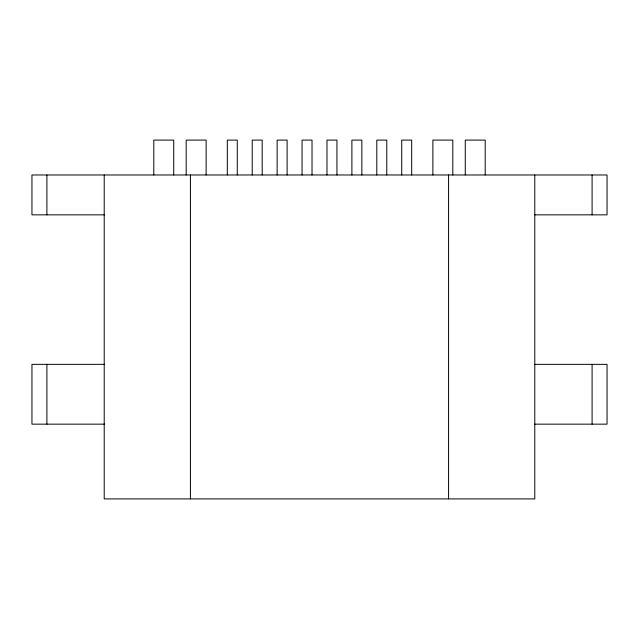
<?xml version="1.0" encoding="UTF-8"?>
<svg xmlns="http://www.w3.org/2000/svg" width="639" height="639" viewBox="0 0 639 639"><rect width="100%" height="100%" fill="white"/><g stroke="black" fill="none" stroke-linecap="round" stroke-linejoin="round"><path stroke-width="0.96" d="M104.373 214.848L31.95 214.848L31.95 174.974L607.05 174.974L607.05 214.848L534.627 214.848M104.58 364.35L31.95 364.35L31.95 424.152L104.58 424.152M534.787 364.35L607.05 364.35L607.05 424.152L534.787 424.152M592.097 174.974L592.097 214.848M592.097 364.35L592.097 424.152M534.787 174.974L534.787 498.907L104.213 498.907L104.213 174.974M485.201 174.974L485.201 140.093L465.272 140.093L465.272 174.974M452.811 174.974L452.811 140.093L432.875 140.093L432.875 174.974M448.57 174.974L448.57 498.907M411.692 174.974L411.692 140.093L401.731 140.093L401.731 174.974M386.779 174.974L386.779 140.093L376.81 140.093L376.81 174.974M361.858 174.974L361.858 140.093L351.889 140.093L351.889 174.974M336.945 174.974L336.945 140.093L326.976 140.093L326.976 174.974M312.024 174.974L312.024 140.093L302.055 140.093L302.055 174.974M287.111 174.974L287.111 140.093L277.142 140.093L277.142 174.974M262.19 174.974L262.19 140.093L252.221 140.093L252.221 174.974M237.269 174.974L237.269 140.093L227.308 140.093L227.308 174.974M206.125 174.974L206.125 140.093L186.189 140.093L186.189 174.974M190.43 174.974L190.43 498.907M173.728 174.974L173.728 140.093L153.799 140.093L153.799 174.974M46.903 174.974L46.903 214.848M46.903 364.35L46.903 424.152"/></g></svg>
